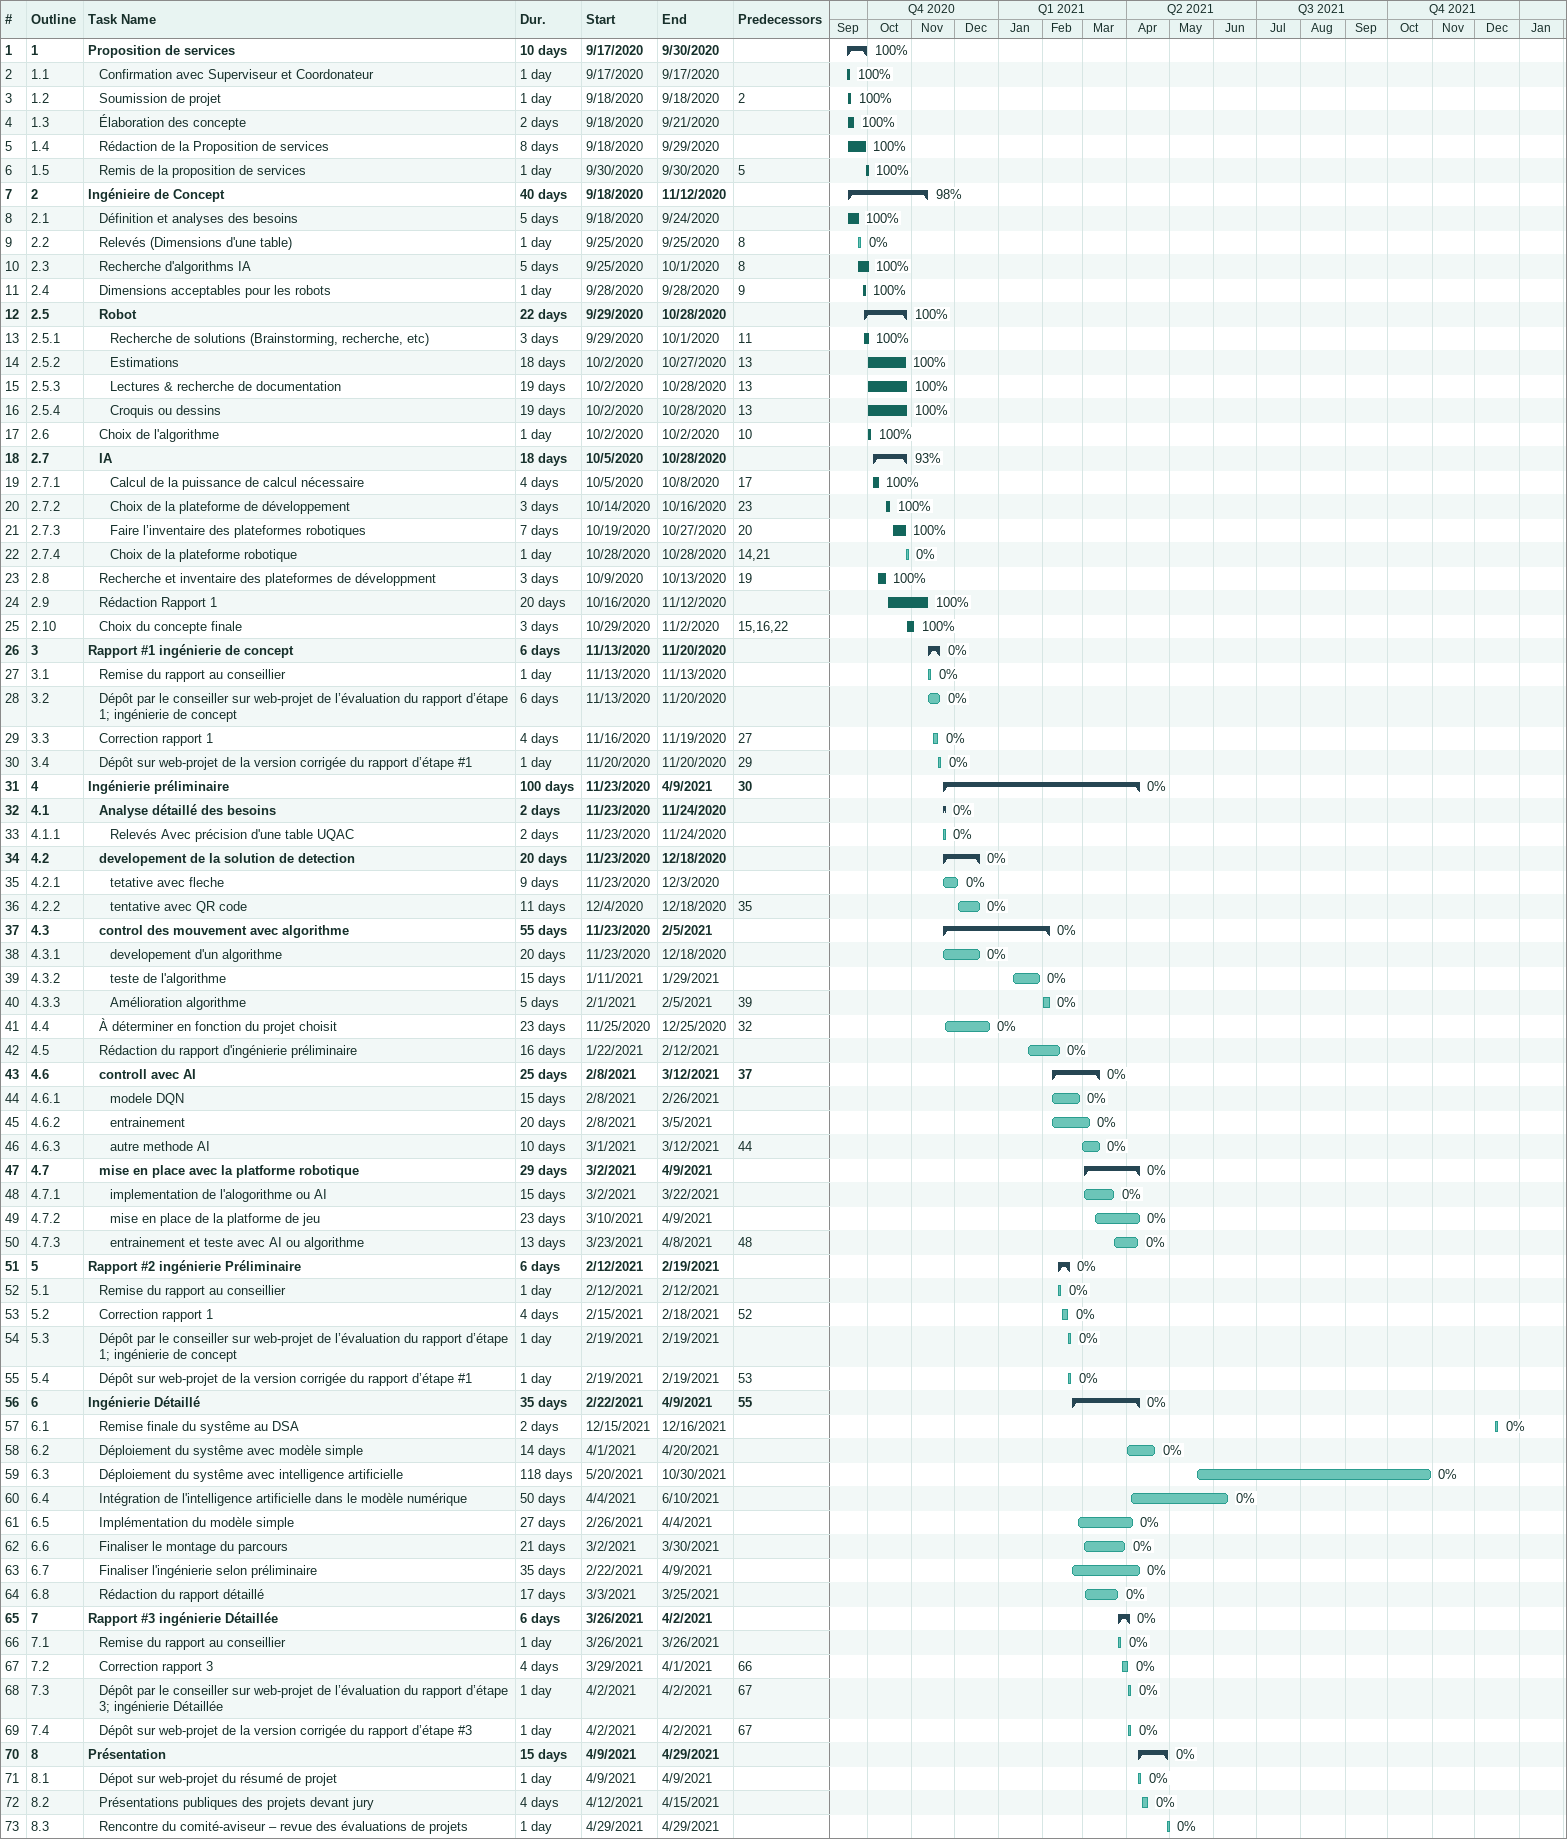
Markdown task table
| ID | WBS | Task | Duration | Start | Finish | Predecessors | % complete |
|---|---|---|---|---|---|---|---|
| 1 | 1 | **Proposition de services** | 10d | 2020-09-17 | 2020-09-30 |  | 100 |
| 2 | 1.1 | Confirmation avec Superviseur et Coordonateur | 1d | 2020-09-17 | 2020-09-17 |  | 100 |
| 3 | 1.2 | Soumission de projet | 1d | 2020-09-18 | 2020-09-18 | 2 | 100 |
| 4 | 1.3 | Élaboration des concepte | 2d | 2020-09-18 | 2020-09-21 |  | 100 |
| 5 | 1.4 | Rédaction de la Proposition de services | 8d | 2020-09-18 | 2020-09-29 |  | 100 |
| 6 | 1.5 | Remis de la proposition de services | 1d | 2020-09-30 | 2020-09-30 | 5 | 100 |
| 7 | 2 | **Ingénieire de Concept** | 40d | 2020-09-18 | 2020-11-12 |  | 98 |
| 8 | 2.1 | Définition et analyses des besoins | 5d | 2020-09-18 | 2020-09-24 |  | 100 |
| 9 | 2.2 | Relevés (Dimensions d'une table) | 1d | 2020-09-25 | 2020-09-25 | 8 | 0 |
| 10 | 2.3 | Recherche d'algorithms IA | 5d | 2020-09-25 | 2020-10-01 | 8 | 100 |
| 11 | 2.4 | Dimensions acceptables pour les robots | 1d | 2020-09-28 | 2020-09-28 | 9 | 100 |
| 12 | 2.5 | **Robot** | 22d | 2020-09-29 | 2020-10-28 |  | 100 |
| 13 | 2.5.1 | Recherche de solutions (Brainstorming, recherche, etc) | 3d | 2020-09-29 | 2020-10-01 | 11 | 100 |
| 14 | 2.5.2 | Estimations | 18d | 2020-10-02 | 2020-10-27 | 13 | 100 |
| 15 | 2.5.3 | Lectures & recherche de documentation | 19d | 2020-10-02 | 2020-10-28 | 13 | 100 |
| 16 | 2.5.4 | Croquis ou dessins | 19d | 2020-10-02 | 2020-10-28 | 13 | 100 |
| 17 | 2.6 | Choix de l'algorithme | 1d | 2020-10-02 | 2020-10-02 | 10 | 100 |
| 18 | 2.7 | **IA** | 18d | 2020-10-05 | 2020-10-28 |  | 93 |
| 19 | 2.7.1 | Calcul de la puissance de calcul nécessaire | 4d | 2020-10-05 | 2020-10-08 | 17 | 100 |
| 20 | 2.7.2 | Choix de la plateforme de développement | 3d | 2020-10-14 | 2020-10-16 | 23 | 100 |
| 21 | 2.7.3 | Faire l’inventaire des plateformes robotiques | 7d | 2020-10-19 | 2020-10-27 | 20 | 100 |
| 22 | 2.7.4 | Choix de la plateforme robotique | 1d | 2020-10-28 | 2020-10-28 | 14, 21 | 0 |
| 23 | 2.8 | Recherche et inventaire des plateformes de développment | 3d | 2020-10-09 | 2020-10-13 | 19 | 100 |
| 24 | 2.9 | Rédaction Rapport 1 | 20d | 2020-10-16 | 2020-11-12 |  | 100 |
| 25 | 2.10 | Choix du concepte finale | 3d | 2020-10-29 | 2020-11-02 | 15, 16, 22 | 100 |
| 26 | 3 | **Rapport #1 ingénierie de concept** | 6d | 2020-11-13 | 2020-11-20 |  | 0 |
| 27 | 3.1 | Remise du rapport au conseillier | 1d | 2020-11-13 | 2020-11-13 |  | 0 |
| 28 | 3.2 | Dépôt par le conseiller sur web-projet de l’évaluation du rapport d’étape 1; ingénierie de concept | 6d | 2020-11-13 | 2020-11-20 |  | 0 |
| 29 | 3.3 | Correction rapport 1 | 4d | 2020-11-16 | 2020-11-19 | 27 | 0 |
| 30 | 3.4 | Dépôt sur web-projet de la version corrigée du rapport d’étape #1 | 1d | 2020-11-20 | 2020-11-20 | 29 | 0 |
| 31 | 4 | **Ingénierie préliminaire** | 100d | 2020-11-23 | 2021-04-09 | 30 | 0 |
| 32 | 4.1 | **Analyse détaillé des besoins** | 2d | 2020-11-23 | 2020-11-24 |  | 0 |
| 33 | 4.1.1 | Relevés Avec précision d'une table UQAC | 2d | 2020-11-23 | 2020-11-24 |  | 0 |
| 34 | 4.2 | **developement de la solution de detection** | 20d | 2020-11-23 | 2020-12-18 |  | 0 |
| 35 | 4.2.1 | tetative avec fleche | 9d | 2020-11-23 | 2020-12-03 |  | 0 |
| 36 | 4.2.2 | tentative avec QR code | 11d | 2020-12-04 | 2020-12-18 | 35 | 0 |
| 37 | 4.3 | **control des mouvement avec algorithme** | 55d | 2020-11-23 | 2021-02-05 |  | 0 |
| 38 | 4.3.1 | developement d'un algorithme | 20d | 2020-11-23 | 2020-12-18 |  | 0 |
| 39 | 4.3.2 | teste de l'algorithme | 15d | 2021-01-11 | 2021-01-29 |  | 0 |
| 40 | 4.3.3 | Amélioration algorithme | 5d | 2021-02-01 | 2021-02-05 | 39 | 0 |
| 41 | 4.4 | À déterminer en fonction du projet choisit | 23d | 2020-11-25 | 2020-12-25 | 32 | 0 |
| 42 | 4.5 | Rédaction du rapport d'ingénierie préliminaire | 16d | 2021-01-22 | 2021-02-12 |  | 0 |
| 43 | 4.6 | **controll avec AI** | 25d | 2021-02-08 | 2021-03-12 | 37 | 0 |
| 44 | 4.6.1 | modele DQN | 15d | 2021-02-08 | 2021-02-26 |  | 0 |
| 45 | 4.6.2 | entrainement | 20d | 2021-02-08 | 2021-03-05 |  | 0 |
| 46 | 4.6.3 | autre methode AI | 10d | 2021-03-01 | 2021-03-12 | 44 | 0 |
| 47 | 4.7 | **mise en place avec la platforme robotique** | 29d | 2021-03-02 | 2021-04-09 |  | 0 |
| 48 | 4.7.1 | implementation de l'alogorithme ou AI | 15d | 2021-03-02 | 2021-03-22 |  | 0 |
| 49 | 4.7.2 | mise en place de la platforme de jeu | 23d | 2021-03-10 | 2021-04-09 |  | 0 |
| 50 | 4.7.3 | entrainement et teste avec AI ou algorithme | 13d | 2021-03-23 | 2021-04-08 | 48 | 0 |
| 51 | 5 | **Rapport #2 ingénierie Préliminaire** | 6d | 2021-02-12 | 2021-02-19 |  | 0 |
| 52 | 5.1 | Remise du rapport au conseillier | 1d | 2021-02-12 | 2021-02-12 |  | 0 |
| 53 | 5.2 | Correction rapport 1 | 4d | 2021-02-15 | 2021-02-18 | 52 | 0 |
| 54 | 5.3 | Dépôt par le conseiller sur web-projet de l’évaluation du rapport d’étape 1; ingénierie de concept | 1d | 2021-02-19 | 2021-02-19 |  | 0 |
| 55 | 5.4 | Dépôt sur web-projet de la version corrigée du rapport d’étape #1 | 1d | 2021-02-19 | 2021-02-19 | 53 | 0 |
| 56 | 6 | **Ingénierie Détaillé** | 35d | 2021-02-22 | 2021-04-09 | 55 | 0 |
| 57 | 6.1 | Remise finale du systême au DSA | 2d | 2021-12-15 | 2021-12-16 |  | 0 |
| 58 | 6.2 | Déploiement du systême avec modèle simple | 14d | 2021-04-01 | 2021-04-20 |  | 0 |
| 59 | 6.3 | Déploiement du systême avec intelligence artificielle | 118d | 2021-05-20 | 2021-10-30 |  | 0 |
| 60 | 6.4 | Intégration de l'intelligence artificielle dans le modèle numérique | 50d | 2021-04-04 | 2021-06-10 |  | 0 |
| 61 | 6.5 | Implémentation du modèle simple | 27d | 2021-02-26 | 2021-04-04 |  | 0 |
| 62 | 6.6 | Finaliser le montage du parcours | 21d | 2021-03-02 | 2021-03-30 |  | 0 |
| 63 | 6.7 | Finaliser l'ingénierie selon préliminaire | 35d | 2021-02-22 | 2021-04-09 |  | 0 |
| 64 | 6.8 | Rédaction du rapport détaillé | 17d | 2021-03-03 | 2021-03-25 |  | 0 |
| 65 | 7 | **Rapport #3 ingénierie Détaillée** | 6d | 2021-03-26 | 2021-04-02 |  | 0 |
| 66 | 7.1 | Remise du rapport au conseillier | 1d | 2021-03-26 | 2021-03-26 |  | 0 |
| 67 | 7.2 | Correction rapport 3 | 4d | 2021-03-29 | 2021-04-01 | 66 | 0 |
| 68 | 7.3 | Dépôt par le conseiller sur web-projet de l’évaluation du rapport d’étape 3; ingénierie Détaillée | 1d | 2021-04-02 | 2021-04-02 | 67 | 0 |
| 69 | 7.4 | Dépôt sur web-projet de la version corrigée du rapport d’étape #3 | 1d | 2021-04-02 | 2021-04-02 | 67 | 0 |
| 70 | 8 | **Présentation** | 15d | 2021-04-09 | 2021-04-29 |  | 0 |
| 71 | 8.1 | Dépot sur web-projet du résumé de projet | 1d | 2021-04-09 | 2021-04-09 |  | 0 |
| 72 | 8.2 | Présentations publiques des projets devant jury | 4d | 2021-04-12 | 2021-04-15 |  | 0 |
| 73 | 8.3 | Rencontre du comité-aviseur – revue des évaluations de projets | 1d | 2021-04-29 | 2021-04-29 |  | 0 |
